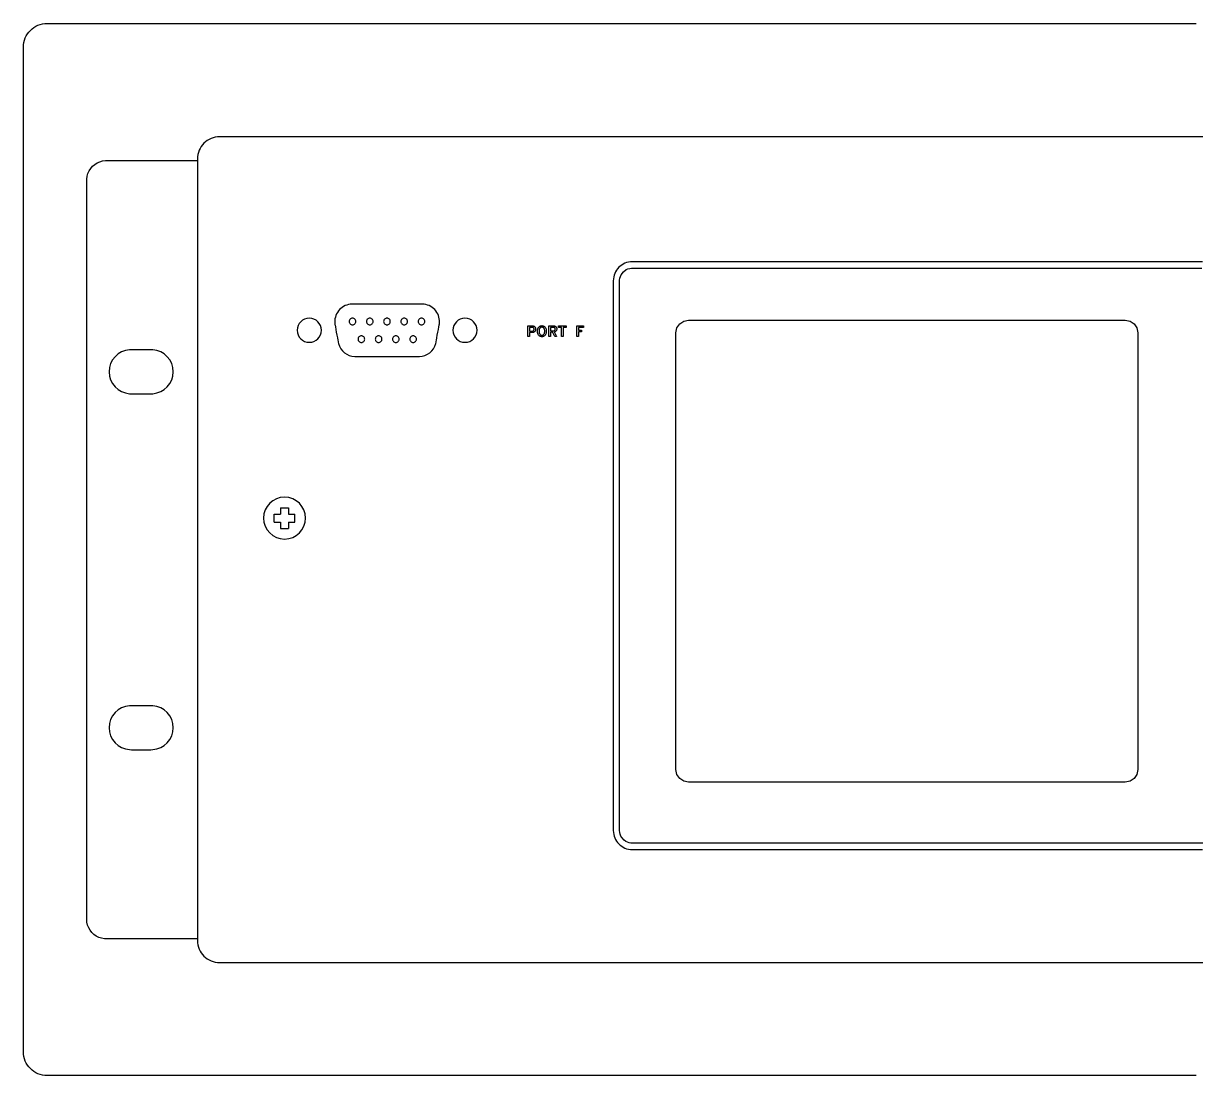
# Model space of a CAD drawing. Extents: x 1 to 47.7, y 0.2 to 33.4.
# Drawn here: x 2.2 to 9.61, y 9.35 to 16 of the extents above; entities that cross this region are included whole.
import ezdxf

# ---------------------------------------------------------------- set-up
doc = ezdxf.new("R2010")
doc.units = 0
doc.header["$MEASUREMENT"] = 0
for name, color, linetype in [('3_1__HORIZONTAL_RACK__H', 7, 'CONTINUOUS'), ('3_2__HORIZONTAL_PANEL__3', 7, 'CONTINUOUS'), ('6_0____DWG', 7, 'CONTINUOUS')]:
    doc.layers.add(name, color=color, linetype=linetype)

msp = doc.modelspace()

# ---------------------------------------------------------------- linework, layer by layer
at = {"layer": '3_1__HORIZONTAL_RACK__H'}
msp.add_lwpolyline([(9.6929, 15.2836), (9.4977, 15.2836), (9.3038, 15.2836), (9.1112, 15.2836), (8.9202, 15.2836), (8.7307, 15.2836), (8.5429, 15.2836), (8.3569, 15.2836), (8.1728, 15.2836), (7.9907, 15.2836), (7.8106, 15.2836), (7.7214, 15.2836), (7.6327, 15.2836), (7.5446, 15.2836), (7.4571, 15.2836), (7.3702, 15.2836), (7.2839, 15.2836), (7.1982, 15.2836), (7.1132, 15.2836), (7.0288, 15.2836), (6.945, 15.2836), (6.8619, 15.2836), (6.7795, 15.2836), (6.6978, 15.2836), (6.6168, 15.2836), (6.5365, 15.2836), (6.457, 15.2836), (6.3782, 15.2836), (6.3001, 15.2836), (6.2228, 15.2836), (6.1463, 15.2836), (6.0706, 15.2836), (5.9957, 15.2836), (5.9216, 15.2836), (5.8483, 15.2836), (5.7759, 15.2836), (5.7043, 15.2836), (5.6336, 15.2836), (5.5638, 15.2836), (5.4949, 15.2836), (5.4269, 15.2836), (5.3598, 15.2836), (5.2936, 15.2836), (5.2284, 15.2836), (5.1641, 15.2836), (5.1008, 15.2836), (5.0384, 15.2836), (4.9771, 15.2836), (4.9168, 15.2836), (4.8574, 15.2836), (4.7991, 15.2836), (4.7419, 15.2836), (4.6857, 15.2836), (4.6305, 15.2836), (4.5765, 15.2836), (4.5235, 15.2836), (4.4716, 15.2836), (4.4209, 15.2836), (4.3713, 15.2836), (4.3228, 15.2836), (4.2754, 15.2836), (4.2293, 15.2836), (4.1843, 15.2836), (4.1405, 15.2836), (4.0979, 15.2836), (4.0565, 15.2836), (4.0163, 15.2836), (3.9774, 15.2836), (3.9397, 15.2836), (3.9033, 15.2836), (3.8682, 15.2836), (3.8344, 15.2836), (3.8018, 15.2836), (3.7706, 15.2836), (3.7407, 15.2836), (3.7121, 15.2836), (3.6849, 15.2836), (3.6591, 15.2836), (3.6346, 15.2836), (3.6115, 15.2836), (3.5898, 15.2836), (3.5695, 15.2836), (3.5507, 15.2836), (3.5333, 15.2836), (3.5173, 15.2836), (3.5028, 15.2836), (3.4898, 15.2836), (3.4782, 15.2836), (3.4682, 15.2836), (3.4596, 15.2836), (3.4526, 15.2836), (3.4472, 15.2836), (3.4432, 15.2836), (3.4409, 15.2836), (3.4401, 15.2836), (3.4258, 15.2829), (3.4118, 15.2808), (3.3984, 15.2773), (3.3856, 15.2726), (3.3733, 15.2667), (3.3618, 15.2597), (3.351, 15.2516), (3.341, 15.2426), (3.332, 15.2327), (3.3239, 15.2219), (3.3169, 15.2103), (3.311, 15.1981), (3.3063, 15.1852), (3.3029, 15.1718), (3.3007, 15.1579), (3.3, 15.1436), (3.3, 15.1427), (3.3, 15.14), (3.3, 15.1356), (3.3, 15.1295), (3.3, 15.1216), (3.3, 15.1121), (3.3, 15.1009), (3.3, 15.0882), (3.3, 15.0738), (3.3, 15.0579), (3.3, 15.0404), (3.3, 15.0215), (3.3, 15.0011), (3.3, 14.9793), (3.3, 14.956), (3.3, 14.9314), (3.3, 14.9054), (3.3, 14.878), (3.3, 14.8494), (3.3, 14.8195), (3.3, 14.7884), (3.3, 14.756), (3.3, 14.7224), (3.3, 14.6877), (3.3, 14.6519), (3.3, 14.615), (3.3, 14.5769), (3.3, 14.5379), (3.3, 14.4978), (3.3, 14.4567), (3.3, 14.4147), (3.3, 14.3717), (3.3, 14.3279), (3.3, 14.2831), (3.3, 14.2375), (3.3, 14.1911), (3.3, 14.1439), (3.3, 14.096), (3.3, 14.0473), (3.3, 13.9979), (3.3, 13.9478), (3.3, 13.897), (3.3, 13.8457), (3.3, 13.7937), (3.3, 13.6882), (3.3, 13.5806), (3.3, 13.4712), (3.3, 13.3602), (3.3, 13.2478), (3.3, 13.1343), (3.3, 13.0199), (3.3, 12.9049), (3.3, 12.6736), (3.3, 12.4423), (3.3, 12.3273), (3.3, 12.2129), (3.3, 12.0994), (3.3, 11.987), (3.3, 11.876), (3.3, 11.7666), (3.3, 11.659), (3.3, 11.5535), (3.3, 11.5015), (3.3, 11.4502), (3.3, 11.3994), (3.3, 11.3493), (3.3, 11.2999), (3.3, 11.2512), (3.3, 11.2033), (3.3, 11.1561), (3.3, 11.1097), (3.3, 11.0641), (3.3, 11.0193), (3.3, 10.9755), (3.3, 10.9325), (3.3, 10.8905), (3.3, 10.8494), (3.3, 10.8093), (3.3, 10.7703), (3.3, 10.7322), (3.3, 10.6953), (3.3, 10.6595), (3.3, 10.6248), (3.3, 10.5912), (3.3, 10.5588), (3.3, 10.5277), (3.3, 10.4978), (3.3, 10.4692), (3.3, 10.4418), (3.3, 10.4158), (3.3, 10.3912), (3.3, 10.3679), (3.3, 10.3461), (3.3, 10.3257), (3.3, 10.3068), (3.3, 10.2893), (3.3, 10.2734), (3.3, 10.2591), (3.3, 10.2463), (3.3, 10.2351), (3.3, 10.2256), (3.3, 10.2177), (3.3, 10.2116), (3.3, 10.2072), (3.3, 10.2045), (3.3, 10.2036), (3.3007, 10.1893), (3.3029, 10.1754), (3.3063, 10.1619), (3.311, 10.1491), (3.3169, 10.1368), (3.3239, 10.1253), (3.332, 10.1145), (3.341, 10.1046), (3.351, 10.0956), (3.3618, 10.0875), (3.3733, 10.0805), (3.3856, 10.0746), (3.3984, 10.0699), (3.4118, 10.0664), (3.4257, 10.0643), (3.4401, 10.0636), (3.4408, 10.0636), (3.4432, 10.0636), (3.4471, 10.0636), (3.4526, 10.0636), (3.4596, 10.0636), (3.4682, 10.0636), (3.4782, 10.0636), (3.4897, 10.0636), (3.5028, 10.0636), (3.5173, 10.0636), (3.5332, 10.0636), (3.5507, 10.0636), (3.5695, 10.0636), (3.5898, 10.0636), (3.6115, 10.0636), (3.6346, 10.0636), (3.659, 10.0636), (3.6849, 10.0636), (3.7121, 10.0636), (3.7407, 10.0636), (3.7706, 10.0636), (3.8018, 10.0636), (3.8344, 10.0636), (3.8682, 10.0636), (3.9033, 10.0636), (3.9397, 10.0636), (3.9774, 10.0636), (4.0163, 10.0636), (4.0565, 10.0636), (4.0979, 10.0636), (4.1405, 10.0636), (4.1843, 10.0636), (4.2293, 10.0636), (4.2754, 10.0636), (4.3228, 10.0636), (4.3713, 10.0636), (4.4209, 10.0636), (4.4716, 10.0636), (4.5235, 10.0636), (4.5765, 10.0636), (4.6305, 10.0636), (4.6857, 10.0636), (4.7419, 10.0636), (4.7991, 10.0636), (4.8574, 10.0636), (4.9167, 10.0636), (4.9771, 10.0636), (5.0384, 10.0636), (5.1008, 10.0636), (5.1641, 10.0636), (5.2284, 10.0636), (5.2936, 10.0636), (5.3598, 10.0636), (5.4269, 10.0636), (5.4949, 10.0636), (5.5638, 10.0636), (5.6336, 10.0636), (5.7043, 10.0636), (5.7759, 10.0636), (5.8483, 10.0636), (5.9216, 10.0636), (5.9957, 10.0636), (6.0706, 10.0636), (6.1463, 10.0636), (6.2228, 10.0636), (6.3001, 10.0636), (6.3782, 10.0636), (6.457, 10.0636), (6.5365, 10.0636), (6.6168, 10.0636), (6.6978, 10.0636), (6.7795, 10.0636), (6.8619, 10.0636), (6.945, 10.0636), (7.0288, 10.0636), (7.1132, 10.0636), (7.1982, 10.0636), (7.2839, 10.0636), (7.3702, 10.0636), (7.4571, 10.0636), (7.5446, 10.0636), (7.6327, 10.0636), (7.7214, 10.0636), (7.8106, 10.0636), (7.9907, 10.0636), (8.1728, 10.0636), (8.3569, 10.0636), (8.5429, 10.0636), (8.7307, 10.0636), (8.9202, 10.0636), (9.1113, 10.0636), (9.3038, 10.0636), (9.4977, 10.0636), (9.693, 10.0636)], dxfattribs=at)
for points in [[(2.6, 10.3386), (2.6, 10.3405), (2.6, 10.3462), (2.6, 10.3555), (2.6, 10.3684), (2.6, 10.3848), (2.6, 10.4046), (2.6, 10.4277), (2.6, 10.454), (2.6, 10.4835), (2.6, 10.5159), (2.6, 10.5514), (2.6, 10.5897), (2.6, 10.6307), (2.6, 10.6744), (2.6, 10.7207), (2.6, 10.7696), (2.6, 10.8208), (2.6, 10.8743), (2.6, 10.93), (2.6, 10.9879), (2.6, 11.0479), (2.6, 11.1097), (2.6, 11.239), (2.6, 11.375), (2.6, 11.517), (2.6, 11.6643), (2.6, 11.8162), (2.6, 11.9719), (2.6, 12.1308), (2.6, 12.455), (2.6, 12.783), (2.6, 13.1091), (2.6, 13.2696), (2.6, 13.4275), (2.6, 13.5821), (2.6, 13.7325), (2.6, 13.8781), (2.6, 14.0182), (2.6, 14.152), (2.6, 14.2789), (2.6, 14.3395), (2.6, 14.3981), (2.6, 14.4545), (2.6, 14.5088), (2.6, 14.5608), (2.6, 14.6104), (2.6, 14.6576), (2.6, 14.7022), (2.6, 14.7441), (2.6, 14.7833), (2.6, 14.8197), (2.6, 14.8532), (2.6, 14.8837), (2.6, 14.911), (2.6, 14.9352), (2.6, 14.9561), (2.6, 14.9737), (2.6, 14.9878), (2.6, 14.9983), (2.6, 15.0052), (2.6002, 15.015), (2.6026, 15.0338), (2.6076, 15.0516), (2.6151, 15.0682), (2.6249, 15.0834), (2.6366, 15.097), (2.6502, 15.1088), (2.6654, 15.1185), (2.682, 15.126), (2.6998, 15.1311), (2.7186, 15.1334), (2.7234, 15.1336), (2.7254, 15.1336), (2.7315, 15.1336), (2.7442, 15.1336), (2.7628, 15.1336), (2.7866, 15.1336), (2.8149, 15.1336), (2.847, 15.1336), (2.8821, 15.1336), (2.9589, 15.1336), (3.0394, 15.1336), (3.1181, 15.1336), (3.1549, 15.1336), (3.1892, 15.1336), (3.2201, 15.1336), (3.247, 15.1336), (3.2691, 15.1336), (3.2858, 15.1336), (3.2963, 15.1336), (3.3, 15.1336), (3.3, 15.1316), (3.3, 15.1256), (3.3, 15.1158), (3.3, 15.1022), (3.3, 15.0849), (3.3, 15.064), (3.3, 15.0397), (3.3, 15.012), (3.3, 14.981), (3.3, 14.9467), (3.3, 14.9094), (3.3, 14.8691), (3.3, 14.8258), (3.3, 14.7798), (3.3, 14.731), (3.3, 14.6795), (3.3, 14.6256), (3.3, 14.5692), (3.3, 14.5105), (3.3, 14.4495), (3.3, 14.3863), (3.3, 14.3212), (3.3, 14.185), (3.3, 14.0417), (3.3, 13.8921), (3.3, 13.7369), (3.3, 13.5769), (3.3, 13.4128), (3.3, 13.2455), (3.3, 12.9039), (3.3, 12.5583), (3.3, 12.2147), (3.3, 12.0456), (3.3, 11.8793), (3.3, 11.7165), (3.3, 11.558), (3.3, 11.4046), (3.3, 11.257), (3.3, 11.116), (3.3, 11.0482), (3.3, 10.9823), (3.3, 10.9185), (3.3, 10.8568), (3.3, 10.7973), (3.3, 10.7401), (3.3, 10.6853), (3.3, 10.6331), (3.3, 10.5834), (3.3, 10.5364), (3.3, 10.4922), (3.3, 10.4509), (3.3, 10.4125), (3.3, 10.3773), (3.3, 10.3452), (3.3, 10.3163), (3.3, 10.2909), (3.3, 10.2688), (3.3, 10.2504), (3.3, 10.2355), (3.3, 10.2244), (3.3, 10.2171), (3.3, 10.2138), (3.2999, 10.2136), (3.2984, 10.2136), (3.29, 10.2136), (3.2753, 10.2136), (3.2549, 10.2136), (3.2295, 10.2136), (3.1999, 10.2136), (3.1667, 10.2136), (3.1306, 10.2136), (3.0924, 10.2136), (3.0125, 10.2136), (2.9326, 10.2136), (2.8944, 10.2136), (2.8584, 10.2136), (2.8252, 10.2136), (2.7955, 10.2136), (2.7701, 10.2136), (2.7497, 10.2136), (2.735, 10.2136), (2.7267, 10.2136), (2.7251, 10.2136), (2.7218, 10.2136), (2.7122, 10.2142), (2.6938, 10.2175), (2.6764, 10.2234), (2.6602, 10.2317), (2.6455, 10.2421), (2.6325, 10.2545), (2.6214, 10.2687), (2.6123, 10.2844), (2.6056, 10.3014), (2.6015, 10.3195), (2.6, 10.3386)], [(2.741, 13.7986), (2.7436, 13.7716), (2.7511, 13.7465), (2.763, 13.7235), (2.7788, 13.7033), (2.7979, 13.6864), (2.82, 13.6732), (2.8445, 13.6642), (2.8709, 13.6599), (2.8824, 13.6596), (2.8933, 13.6596), (2.911, 13.6596), (2.9326, 13.6596), (2.9555, 13.6596), (2.9771, 13.6596), (2.9947, 13.6596), (3.0057, 13.6596), (3.0172, 13.6599), (3.0436, 13.6642), (3.068, 13.6732), (3.0901, 13.6864), (3.1093, 13.7033), (3.1251, 13.7235), (3.1369, 13.7465), (3.1444, 13.7716), (3.147, 13.7986), (3.1444, 13.8255), (3.1369, 13.8507), (3.1251, 13.8736), (3.1093, 13.8938), (3.0901, 13.9108), (3.068, 13.924), (3.0436, 13.933), (3.0172, 13.9373), (3.0057, 13.9376), (2.9947, 13.9376), (2.9771, 13.9376), (2.9555, 13.9376), (2.9326, 13.9376), (2.911, 13.9376), (2.8933, 13.9376), (2.8824, 13.9376), (2.8709, 13.9373), (2.8445, 13.933), (2.82, 13.924), (2.7979, 13.9108), (2.7788, 13.8938), (2.763, 13.8736), (2.7511, 13.8507), (2.7436, 13.8255)], [(2.741, 11.5486), (2.7436, 11.5216), (2.7511, 11.4965), (2.763, 11.4735), (2.7788, 11.4533), (2.7979, 11.4364), (2.82, 11.4232), (2.8445, 11.4142), (2.8709, 11.4099), (2.8824, 11.4096), (2.8933, 11.4096), (2.911, 11.4096), (2.9326, 11.4096), (2.9555, 11.4096), (2.9771, 11.4096), (2.9947, 11.4096), (3.0057, 11.4096), (3.0172, 11.4099), (3.0436, 11.4142), (3.068, 11.4232), (3.0901, 11.4364), (3.1093, 11.4533), (3.1251, 11.4735), (3.1369, 11.4965), (3.1444, 11.5216), (3.147, 11.5486), (3.1444, 11.5755), (3.1369, 11.6007), (3.1251, 11.6236), (3.1093, 11.6438), (3.0901, 11.6607), (3.068, 11.674), (3.0436, 11.683), (3.0172, 11.6873), (3.0057, 11.6876), (2.9947, 11.6876), (2.9771, 11.6876), (2.9555, 11.6876), (2.9326, 11.6876), (2.911, 11.6876), (2.8933, 11.6876), (2.8824, 11.6876), (2.8709, 11.6873), (2.8445, 11.683), (2.82, 11.674), (2.7979, 11.6607), (2.7788, 11.6438), (2.763, 11.6236), (2.7511, 11.6007), (2.7436, 11.5755)]]:
    msp.add_lwpolyline(points, close=True, dxfattribs=at)
at = {"layer": '3_2__HORIZONTAL_PANEL__3'}
msp.add_lwpolyline([(9.6111, 9.35), (9.39, 9.35), (9.1702, 9.35), (8.9518, 9.35), (8.735, 9.35), (8.5199, 9.35), (8.3066, 9.35), (8.2006, 9.35), (8.0952, 9.35), (7.9902, 9.35), (7.8858, 9.35), (7.7818, 9.35), (7.6785, 9.35), (7.5756, 9.35), (7.4734, 9.35), (7.3717, 9.35), (7.2707, 9.35), (7.1702, 9.35), (7.0704, 9.35), (6.9712, 9.35), (6.8727, 9.35), (6.7749, 9.35), (6.6777, 9.35), (6.5812, 9.35), (6.4855, 9.35), (6.3904, 9.35), (6.2961, 9.35), (6.2026, 9.35), (6.1098, 9.35), (6.0178, 9.35), (5.9266, 9.35), (5.8362, 9.35), (5.7466, 9.35), (5.6579, 9.35), (5.57, 9.35), (5.483, 9.35), (5.3969, 9.35), (5.3116, 9.35), (5.2273, 9.35), (5.1439, 9.35), (5.0614, 9.35), (4.9799, 9.35), (4.8993, 9.35), (4.8197, 9.35), (4.7411, 9.35), (4.6635, 9.35), (4.5869, 9.35), (4.5114, 9.35), (4.4368, 9.35), (4.3634, 9.35), (4.291, 9.35), (4.2197, 9.35), (4.1496, 9.35), (4.0805, 9.35), (4.0126, 9.35), (3.9458, 9.35), (3.8801, 9.35), (3.8157, 9.35), (3.7524, 9.35), (3.6903, 9.35), (3.6295, 9.35), (3.5698, 9.35), (3.5114, 9.35), (3.4543, 9.35), (3.3984, 9.35), (3.3438, 9.35), (3.2905, 9.35), (3.2385, 9.35), (3.1879, 9.35), (3.1386, 9.35), (3.0906, 9.35), (3.044, 9.35), (2.9988, 9.35), (2.955, 9.35), (2.9126, 9.35), (2.8716, 9.35), (2.832, 9.35), (2.7939, 9.35), (2.7573, 9.35), (2.7221, 9.35), (2.6885, 9.35), (2.6563, 9.35), (2.6257, 9.35), (2.5966, 9.35), (2.569, 9.35), (2.543, 9.35), (2.5186, 9.35), (2.4958, 9.35), (2.4745, 9.35), (2.4549, 9.35), (2.4369, 9.35), (2.4206, 9.35), (2.4059, 9.35), (2.3929, 9.35), (2.3816, 9.35), (2.372, 9.35), (2.3641, 9.35), (2.358, 9.35), (2.3536, 9.35), (2.3509, 9.35), (2.35, 9.35), (2.3347, 9.3508), (2.3198, 9.353), (2.3054, 9.3567), (2.2916, 9.3618), (2.2785, 9.3681), (2.2661, 9.3756), (2.2546, 9.3843), (2.2439, 9.3939), (2.2343, 9.4046), (2.2256, 9.4161), (2.2181, 9.4285), (2.2118, 9.4416), (2.2067, 9.4554), (2.2031, 9.4698), (2.2008, 9.4847), (2.2, 9.5), (2.2, 9.5003), (2.2, 9.5012), (2.2, 9.5026), (2.2, 9.5046), (2.2, 9.5072), (2.2, 9.5103), (2.2, 9.514), (2.2, 9.5182), (2.2, 9.523), (2.2, 9.5283), (2.2, 9.5342), (2.2, 9.5405), (2.2, 9.5475), (2.2, 9.5549), (2.2, 9.5628), (2.2, 9.5713), (2.2, 9.5803), (2.2, 9.5898), (2.2, 9.5997), (2.2, 9.6102), (2.2, 9.6212), (2.2, 9.6326), (2.2, 9.657), (2.2, 9.6832), (2.2, 9.7113), (2.2, 9.7412), (2.2, 9.7729), (2.2, 9.8063), (2.2, 9.8414), (2.2, 9.8782), (2.2, 9.9166), (2.2, 9.9567), (2.2, 9.9983), (2.2, 10.0414), (2.2, 10.086), (2.2, 10.1321), (2.2, 10.1796), (2.2, 10.2284), (2.2, 10.2786), (2.2, 10.3302), (2.2, 10.3829), (2.2, 10.437), (2.2, 10.4922), (2.2, 10.5486), (2.2, 10.6061), (2.2, 10.6647), (2.2, 10.7243), (2.2, 10.785), (2.2, 10.8467), (2.2, 10.9093), (2.2, 10.9728), (2.2, 11.0372), (2.2, 11.1024), (2.2, 11.1684), (2.2, 11.2352), (2.2, 11.3027), (2.2, 11.3709), (2.2, 11.4397), (2.2, 11.5092), (2.2, 11.5792), (2.2, 11.6498), (2.2, 11.7925), (2.2, 11.9369), (2.2, 12.0828), (2.2, 12.2298), (2.2, 12.3777), (2.2, 12.675), (2.2, 12.9723), (2.2, 13.1202), (2.2, 13.2672), (2.2, 13.4131), (2.2, 13.5575), (2.2, 13.7002), (2.2, 13.7708), (2.2, 13.8408), (2.2, 13.9103), (2.2, 13.9791), (2.2, 14.0473), (2.2, 14.1148), (2.2, 14.1816), (2.2, 14.2476), (2.2, 14.3128), (2.2, 14.3772), (2.2, 14.4407), (2.2, 14.5033), (2.2, 14.565), (2.2, 14.6257), (2.2, 14.6853), (2.2, 14.7439), (2.2, 14.8014), (2.2, 14.8578), (2.2, 14.913), (2.2, 14.9671), (2.2, 15.0199), (2.2, 15.0714), (2.2, 15.1216), (2.2, 15.1704), (2.2, 15.2179), (2.2, 15.264), (2.2, 15.3086), (2.2, 15.3517), (2.2, 15.3933), (2.2, 15.4334), (2.2, 15.4718), (2.2, 15.5086), (2.2, 15.5437), (2.2, 15.5772), (2.2, 15.6088), (2.2, 15.6387), (2.2, 15.6668), (2.2, 15.693), (2.2, 15.7174), (2.2, 15.7288), (2.2, 15.7398), (2.2, 15.7503), (2.2, 15.7602), (2.2, 15.7697), (2.2, 15.7787), (2.2, 15.7872), (2.2, 15.7951), (2.2, 15.8025), (2.2, 15.8095), (2.2, 15.8158), (2.2, 15.8217), (2.2, 15.827), (2.2, 15.8318), (2.2, 15.836), (2.2, 15.8397), (2.2, 15.8428), (2.2, 15.8454), (2.2, 15.8474), (2.2, 15.8488), (2.2, 15.8497), (2.2, 15.85), (2.2008, 15.8653), (2.2031, 15.8802), (2.2067, 15.8946), (2.2118, 15.9084), (2.2181, 15.9215), (2.2256, 15.9339), (2.2343, 15.9454), (2.2439, 15.9561), (2.2546, 15.9657), (2.2661, 15.9744), (2.2785, 15.9819), (2.2916, 15.9882), (2.3054, 15.9933), (2.3198, 15.997), (2.3347, 15.9992), (2.35, 16), (2.3509, 16), (2.3536, 16), (2.358, 16), (2.3641, 16), (2.372, 16), (2.3816, 16), (2.3929, 16), (2.4059, 16), (2.4206, 16), (2.4369, 16), (2.4549, 16), (2.4745, 16), (2.4958, 16), (2.5186, 16), (2.543, 16), (2.569, 16), (2.5966, 16), (2.6257, 16), (2.6563, 16), (2.6885, 16), (2.7221, 16), (2.7573, 16), (2.7939, 16), (2.832, 16), (2.8716, 16), (2.9126, 16), (2.955, 16), (2.9988, 16), (3.044, 16), (3.0906, 16), (3.1386, 16), (3.1879, 16), (3.2385, 16), (3.2905, 16), (3.3438, 16), (3.3984, 16), (3.4543, 16), (3.5114, 16), (3.5698, 16), (3.6295, 16), (3.6903, 16), (3.7524, 16), (3.8157, 16), (3.8801, 16), (3.9458, 16), (4.0126, 16), (4.0805, 16), (4.1496, 16), (4.2197, 16), (4.291, 16), (4.3634, 16), (4.4368, 16), (4.5114, 16), (4.5869, 16), (4.6635, 16), (4.7411, 16), (4.8197, 16), (4.8993, 16), (4.9799, 16), (5.0614, 16), (5.1439, 16), (5.2273, 16), (5.3116, 16), (5.3969, 16), (5.483, 16), (5.57, 16), (5.6579, 16), (5.7466, 16), (5.8362, 16), (5.9266, 16), (6.0178, 16), (6.1098, 16), (6.2026, 16), (6.2961, 16), (6.3904, 16), (6.4855, 16), (6.5812, 16), (6.6777, 16), (6.7749, 16), (6.8727, 16), (6.9712, 16), (7.0704, 16), (7.1702, 16), (7.2707, 16), (7.3717, 16), (7.4734, 16), (7.5756, 16), (7.6785, 16), (7.7818, 16), (7.8858, 16), (7.9902, 16), (8.0952, 16), (8.2006, 16), (8.3066, 16), (8.5199, 16), (8.735, 16), (8.9518, 16), (9.1702, 16), (9.39, 16), (9.6111, 16)], dxfattribs=at)
at = {"layer": '6_0____DWG'}
for points in [[(9.6513, 14.4937), (9.52, 14.4937), (9.39, 14.4937), (9.2614, 14.4937), (9.1342, 14.4937), (9.0086, 14.4937), (8.8846, 14.4937), (8.7623, 14.4937), (8.6417, 14.4937), (8.523, 14.4937), (8.4061, 14.4937), (8.2912, 14.4937), (8.1784, 14.4937), (8.0676, 14.4937), (7.959, 14.4937), (7.8527, 14.4937), (7.7486, 14.4937), (7.6469, 14.4937), (7.5477, 14.4937), (7.451, 14.4937), (7.3569, 14.4937), (7.2654, 14.4937), (7.1767, 14.4937), (7.0908, 14.4937), (7.0077, 14.4937), (6.9276, 14.4937), (6.8887, 14.4937), (6.8505, 14.4937), (6.8131, 14.4937), (6.7765, 14.4937), (6.7406, 14.4937), (6.7056, 14.4937), (6.6714, 14.4937), (6.6379, 14.4937), (6.6053, 14.4937), (6.5736, 14.4937), (6.5426, 14.4937), (6.5126, 14.4937), (6.4833, 14.4937), (6.455, 14.4937), (6.4275, 14.4937), (6.4009, 14.4937), (6.3752, 14.4937), (6.3504, 14.4937), (6.3265, 14.4937), (6.3035, 14.4937), (6.2815, 14.4937), (6.2603, 14.4937), (6.2402, 14.4937), (6.221, 14.4937), (6.2027, 14.4937), (6.1854, 14.4937), (6.1691, 14.4937), (6.1538, 14.4937), (6.1395, 14.4937), (6.1262, 14.4937), (6.1139, 14.4937), (6.1026, 14.4937), (6.0924, 14.4937), (6.0832, 14.4937), (6.075, 14.4937), (6.0679, 14.4937), (6.0619, 14.4937), (6.0569, 14.4937), (6.0531, 14.4937), (6.0503, 14.4937), (6.0486, 14.4937), (6.0481, 14.4937), (6.0358, 14.493), (6.0239, 14.4912), (6.0124, 14.4883), (6.0014, 14.4842), (5.9909, 14.4792), (5.981, 14.4731), (5.9718, 14.4662), (5.9633, 14.4585), (5.9555, 14.4499), (5.9486, 14.4407), (5.9426, 14.4308), (5.9375, 14.4203), (5.9335, 14.4093), (5.9305, 14.3978), (5.9287, 14.3859), (5.9281, 14.3736), (5.9281, 14.373), (5.9281, 14.3711), (5.9281, 14.368), (5.9281, 14.3637), (5.9281, 14.3582), (5.9281, 14.3515), (5.9281, 14.3436), (5.9281, 14.3346), (5.9281, 14.3245), (5.9281, 14.3133), (5.9281, 14.3011), (5.9281, 14.2877), (5.9281, 14.2734), (5.9281, 14.258), (5.9281, 14.2417), (5.9281, 14.2243), (5.9281, 14.206), (5.9281, 14.1868), (5.9281, 14.1667), (5.9281, 14.1456), (5.9281, 14.1237), (5.9281, 14.101), (5.9281, 14.0774), (5.9281, 14.0529), (5.9281, 14.0277), (5.9281, 14.0018), (5.9281, 13.9475), (5.9281, 13.8904), (5.9281, 13.8307), (5.9281, 13.7683), (5.9281, 13.7036), (5.9281, 13.6367), (5.9281, 13.5677), (5.9281, 13.4967), (5.9281, 13.4241), (5.9281, 13.3498), (5.9281, 13.2741), (5.9281, 13.1971), (5.9281, 13.119), (5.9281, 13.04), (5.9281, 12.9602), (5.9281, 12.7988), (5.9281, 12.6361), (5.9281, 12.4734), (5.9281, 12.312), (5.9281, 12.2322), (5.9281, 12.1531), (5.9281, 12.075), (5.9281, 11.9981), (5.9281, 11.9224), (5.9281, 11.8481), (5.9281, 11.7754), (5.9281, 11.7045), (5.9281, 11.6355), (5.9281, 11.5686), (5.9281, 11.5038), (5.9281, 11.4415), (5.9281, 11.3817), (5.9281, 11.3246), (5.9281, 11.2704), (5.9281, 11.2444), (5.9281, 11.2192), (5.9281, 11.1948), (5.9281, 11.1712), (5.9281, 11.1484), (5.9281, 11.1265), (5.9281, 11.1055), (5.9281, 11.0854), (5.9281, 11.0661), (5.9281, 11.0478), (5.9281, 11.0305), (5.9281, 11.0141), (5.9281, 10.9988), (5.9281, 10.9844), (5.9281, 10.9711), (5.9281, 10.9588), (5.9281, 10.9476), (5.9281, 10.9375), (5.9281, 10.9286), (5.9281, 10.9207), (5.9281, 10.914), (5.9281, 10.9085), (5.9281, 10.9042), (5.9281, 10.901), (5.9281, 10.8992), (5.9281, 10.8985), (5.9287, 10.8863), (5.9305, 10.8744), (5.9335, 10.8629), (5.9375, 10.8518), (5.9426, 10.8414), (5.9486, 10.8315), (5.9555, 10.8222), (5.9633, 10.8137), (5.9718, 10.8059), (5.981, 10.799), (5.9909, 10.793), (6.0014, 10.7879), (6.0124, 10.7839), (6.0239, 10.7809), (6.0358, 10.7791), (6.0481, 10.7785), (6.0486, 10.7785), (6.0503, 10.7785), (6.0531, 10.7785), (6.0569, 10.7785), (6.0619, 10.7785), (6.0679, 10.7785), (6.075, 10.7785), (6.0832, 10.7785), (6.0924, 10.7785), (6.1026, 10.7785), (6.1139, 10.7785), (6.1262, 10.7785), (6.1395, 10.7785), (6.1538, 10.7785), (6.1691, 10.7785), (6.1854, 10.7785), (6.2027, 10.7785), (6.221, 10.7785), (6.2402, 10.7785), (6.2603, 10.7785), (6.2815, 10.7785), (6.3035, 10.7785), (6.3265, 10.7785), (6.3504, 10.7785), (6.3752, 10.7785), (6.4009, 10.7785), (6.4275, 10.7785), (6.455, 10.7785), (6.4833, 10.7785), (6.5126, 10.7785), (6.5426, 10.7785), (6.5736, 10.7785), (6.6053, 10.7785), (6.6379, 10.7785), (6.6714, 10.7785), (6.7056, 10.7785), (6.7406, 10.7785), (6.7765, 10.7785), (6.8131, 10.7785), (6.8505, 10.7785), (6.8887, 10.7785), (6.9276, 10.7785), (7.0077, 10.7785), (7.0908, 10.7785), (7.1767, 10.7785), (7.2654, 10.7785), (7.3569, 10.7785), (7.451, 10.7785), (7.5477, 10.7785), (7.6469, 10.7785), (7.7486, 10.7785), (7.8527, 10.7785), (7.959, 10.7785), (8.0676, 10.7785), (8.1784, 10.7785), (8.2912, 10.7785), (8.4061, 10.7785), (8.523, 10.7785), (8.6417, 10.7785), (8.7623, 10.7785), (8.8846, 10.7785), (9.0086, 10.7785), (9.1342, 10.7785), (9.2614, 10.7785), (9.39, 10.7785), (9.52, 10.7785), (9.6513, 10.7785)], [(9.7717, 10.8185), (9.5857, 10.8185), (9.3963, 10.8185), (9.2044, 10.8185), (8.8163, 10.8185), (8.4281, 10.8185), (8.2362, 10.8185), (8.0468, 10.8185), (7.8609, 10.8185), (7.6792, 10.8185), (7.5027, 10.8185), (7.3321, 10.8185), (7.2494, 10.8185), (7.1684, 10.8185), (7.0894, 10.8185), (7.0124, 10.8185), (6.9376, 10.8185), (6.865, 10.8185), (6.7947, 10.8185), (6.7269, 10.8185), (6.6617, 10.8185), (6.5992, 10.8185), (6.5394, 10.8185), (6.4825, 10.8185), (6.4286, 10.8185), (6.3778, 10.8185), (6.3302, 10.8185), (6.286, 10.8185), (6.2451, 10.8185), (6.2078, 10.8185), (6.1741, 10.8185), (6.1442, 10.8185), (6.1181, 10.8185), (6.0959, 10.8185), (6.0779, 10.8185), (6.0639, 10.8185), (6.0543, 10.8185), (6.0491, 10.8185), (6.046, 10.8185), (6.0399, 10.8189), (6.0281, 10.821), (6.017, 10.8248), (6.0066, 10.8301), (5.9972, 10.8368), (5.9817, 10.8538), (5.976, 10.8639), (5.9717, 10.8748), (5.969, 10.8863), (5.9681, 10.8985), (5.9681, 10.8985), (5.9681, 10.8999), (5.9681, 10.9042), (5.9681, 10.9111), (5.9681, 10.9207), (5.9681, 10.9329), (5.9681, 10.9476), (5.9681, 10.9648), (5.9681, 10.9844), (5.9681, 11.0063), (5.9681, 11.0305), (5.9681, 11.0569), (5.9681, 11.0854), (5.9681, 11.1159), (5.9681, 11.1484), (5.9681, 11.1829), (5.9681, 11.2192), (5.9681, 11.2573), (5.9681, 11.2972), (5.9681, 11.3817), (5.9681, 11.4724), (5.9681, 11.5686), (5.9681, 11.6698), (5.9681, 11.7754), (5.9681, 11.8851), (5.9681, 11.9981), (5.9681, 12.114), (5.9681, 12.2322), (5.9681, 12.4734), (5.9681, 12.7175), (5.9681, 12.9602), (5.9681, 13.0796), (5.9681, 13.1971), (5.9681, 13.3121), (5.9681, 13.4241), (5.9681, 13.5324), (5.9681, 13.6367), (5.9681, 13.7363), (5.9681, 13.8307), (5.9681, 13.9193), (5.9681, 14.0018), (5.9681, 14.0404), (5.9681, 14.0774), (5.9681, 14.1125), (5.9681, 14.1456), (5.9681, 14.1769), (5.9681, 14.206), (5.9681, 14.2331), (5.9681, 14.258), (5.9681, 14.2807), (5.9681, 14.3011), (5.9681, 14.3191), (5.9681, 14.3346), (5.9681, 14.3477), (5.9681, 14.3582), (5.9681, 14.366), (5.9681, 14.3711), (5.9682, 14.3778), (5.9697, 14.3898), (5.9729, 14.4011), (5.9777, 14.4118), (5.9915, 14.4302), (6.01, 14.444), (6.0206, 14.4488), (6.032, 14.452), (6.044, 14.4536), (6.047, 14.4537), (6.0483, 14.4537), (6.0521, 14.4537), (6.0603, 14.4537), (6.0728, 14.4537), (6.0894, 14.4537), (6.1102, 14.4537), (6.135, 14.4537), (6.1637, 14.4537), (6.1962, 14.4537), (6.2323, 14.4537), (6.272, 14.4537), (6.3151, 14.4537), (6.3616, 14.4537), (6.4113, 14.4537), (6.4642, 14.4537), (6.5201, 14.4537), (6.5789, 14.4537), (6.6406, 14.4537), (6.7049, 14.4537), (6.7719, 14.4537), (6.8413, 14.4537), (6.9131, 14.4537), (6.9872, 14.4537), (7.0635, 14.4537), (7.1419, 14.4537), (7.2222, 14.4537), (7.3044, 14.4537), (7.3883, 14.4537), (7.5609, 14.4537), (7.7393, 14.4537), (7.9224, 14.4537), (8.1096, 14.4537), (8.2999, 14.4537), (8.6866, 14.4537), (9.0755, 14.4537), (9.2686, 14.4537), (9.4598, 14.4537), (9.6481, 14.4537)], [(5.6109, 14.0788), (5.6109, 14.0208), (5.6011, 14.0208), (5.6011, 14.0788), (5.5818, 14.0788), (5.5818, 14.0888), (5.6302, 14.0888), (5.6302, 14.0788), (5.6109, 14.0788)], [(5.7074, 14.0788), (5.7074, 14.061), (5.7263, 14.061), (5.7263, 14.051), (5.7074, 14.051), (5.7074, 14.0208), (5.6975, 14.0208), (5.6975, 14.0888), (5.74, 14.0888), (5.74, 14.0788), (5.7074, 14.0788)], [(3.785, 12.8486), (3.785, 12.8986)], [(3.785, 12.8986), (3.825, 12.8986)], [(3.825, 12.9385), (3.8751, 12.9385)], [(3.825, 12.9385), (3.825, 12.8986)], [(3.8751, 12.9385), (3.8751, 12.8986)], [(3.8751, 12.8986), (3.9151, 12.8986)], [(3.9151, 12.8486), (3.9151, 12.8986)], [(3.785, 12.8486), (3.825, 12.8486)], [(3.825, 12.8486), (3.825, 12.8083)], [(3.8751, 12.8486), (3.9151, 12.8486)], [(3.8751, 12.8486), (3.8751, 12.8083)], [(3.825, 12.8083), (3.8751, 12.8083)]]:
    msp.add_lwpolyline(points, dxfattribs=at)
for points in [[(4.1687, 14.0966), (4.1695, 14.0926), (4.1714, 14.0819), (4.1742, 14.0665), (4.1775, 14.0483), (4.1809, 14.0295), (4.1841, 14.012), (4.1867, 13.9977), (4.1884, 13.9887), (4.1887, 13.9866), (4.1887, 13.9866), (4.1887, 13.9866), (4.1886, 13.9866), (4.1886, 13.9865), (4.1885, 13.9865), (4.1885, 13.9865), (4.1884, 13.9865), (4.1884, 13.9865), (4.1907, 13.9764), (4.1968, 13.9596), (4.2054, 13.9443), (4.2162, 13.9307), (4.2289, 13.919), (4.2433, 13.9094), (4.2592, 13.9022), (4.2762, 13.8975), (4.2941, 13.8956), (4.3077, 13.8956), (4.3439, 13.8956), (4.3983, 13.8956), (4.4637, 13.8956), (4.5328, 13.8956), (4.5982, 13.8956), (4.6526, 13.8956), (4.6888, 13.8956), (4.7024, 13.8956), (4.7203, 13.8975), (4.7373, 13.9022), (4.7532, 13.9094), (4.7676, 13.919), (4.7803, 13.9307), (4.7911, 13.9443), (4.7997, 13.9596), (4.8058, 13.9764), (4.8081, 13.9865), (4.808, 13.9865), (4.808, 13.9865), (4.808, 13.9865), (4.8079, 13.9865), (4.8078, 13.9866), (4.8078, 13.9866), (4.8078, 13.9866), (4.8077, 13.9866), (4.8081, 13.9887), (4.8098, 13.9977), (4.8123, 14.012), (4.8155, 14.0295), (4.819, 14.0483), (4.8223, 14.0665), (4.8251, 14.0819), (4.827, 14.0926), (4.8277, 14.0966), (4.8277, 14.0966), (4.8278, 14.0966), (4.8278, 14.0966), (4.8279, 14.0965), (4.8279, 14.0965), (4.828, 14.0965), (4.828, 14.0965), (4.8281, 14.0965), (4.8286, 14.0997), (4.8296, 14.1107), (4.8296, 14.1217), (4.8284, 14.1326), (4.8262, 14.1433), (4.8229, 14.1537), (4.8186, 14.1638), (4.8133, 14.1734), (4.807, 14.1826), (4.7998, 14.1911), (4.7918, 14.1987), (4.7831, 14.2055), (4.7739, 14.2114), (4.7641, 14.2163), (4.7539, 14.2202), (4.7433, 14.223), (4.7324, 14.2249), (4.7213, 14.2256), (4.7078, 14.2256), (4.6681, 14.2256), (4.6084, 14.2256), (4.5366, 14.2256), (4.4609, 14.2256), (4.3891, 14.2256), (4.3294, 14.2256), (4.2897, 14.2256), (4.2761, 14.2256), (4.2651, 14.2249), (4.2542, 14.223), (4.2436, 14.2202), (4.2334, 14.2163), (4.2236, 14.2114), (4.2144, 14.2055), (4.2057, 14.1987), (4.1977, 14.1911), (4.1905, 14.1826), (4.1842, 14.1734), (4.1789, 14.1638), (4.1746, 14.1537), (4.1713, 14.1433), (4.1691, 14.1326), (4.1679, 14.1217), (4.1679, 14.1107), (4.1689, 14.0997), (4.1694, 14.0965), (4.1694, 14.0965), (4.1693, 14.0965), (4.1692, 14.0965), (4.169, 14.0965), (4.1689, 14.0966), (4.1688, 14.0966), (4.1688, 14.0966)], [(4.0828, 14.0606), (4.0812, 14.0759), (4.0768, 14.0902), (4.0698, 14.1031), (4.0605, 14.1143), (4.0492, 14.1236), (4.0363, 14.1306), (4.0221, 14.1351), (4.0067, 14.1366), (3.9914, 14.1351), (3.9772, 14.1306), (3.9643, 14.1236), (3.953, 14.1143), (3.9437, 14.1031), (3.9367, 14.0902), (3.9323, 14.0759), (3.9307, 14.0606), (3.9323, 14.0453), (3.9367, 14.031), (3.9437, 14.0181), (3.953, 14.0069), (3.9643, 13.9976), (3.9772, 13.9906), (3.9914, 13.9861), (4.0067, 13.9846), (4.0221, 13.9861), (4.0363, 13.9906), (4.0492, 13.9976), (4.0605, 14.0069), (4.0698, 14.0181), (4.0768, 14.031), (4.0812, 14.0453)], [(4.3007, 14.1166), (4.3003, 14.1208), (4.2991, 14.1248), (4.2972, 14.1283), (4.2946, 14.1314), (4.2915, 14.134), (4.2879, 14.1359), (4.284, 14.1372), (4.2797, 14.1376), (4.2755, 14.1372), (4.2716, 14.1359), (4.268, 14.134), (4.2649, 14.1314), (4.2623, 14.1283), (4.2604, 14.1248), (4.2592, 14.1208), (4.2587, 14.1166), (4.2592, 14.1124), (4.2604, 14.1084), (4.2623, 14.1049), (4.2649, 14.1018), (4.268, 14.0992), (4.2716, 14.0973), (4.2755, 14.096), (4.2797, 14.0956), (4.284, 14.096), (4.2879, 14.0973), (4.2915, 14.0992), (4.2946, 14.1018), (4.2972, 14.1049), (4.2991, 14.1084), (4.3003, 14.1124)], [(4.4097, 14.1166), (4.4093, 14.1208), (4.4081, 14.1248), (4.4062, 14.1283), (4.4036, 14.1314), (4.4005, 14.134), (4.3969, 14.1359), (4.393, 14.1372), (4.3887, 14.1376), (4.3845, 14.1372), (4.3806, 14.1359), (4.377, 14.134), (4.3739, 14.1314), (4.3713, 14.1283), (4.3694, 14.1248), (4.3682, 14.1208), (4.3677, 14.1166), (4.3682, 14.1124), (4.3694, 14.1084), (4.3713, 14.1049), (4.3739, 14.1018), (4.377, 14.0992), (4.3806, 14.0973), (4.3845, 14.096), (4.3887, 14.0956), (4.393, 14.096), (4.3969, 14.0973), (4.4005, 14.0992), (4.4036, 14.1018), (4.4062, 14.1049), (4.4081, 14.1084), (4.4093, 14.1124)], [(4.5187, 14.1166), (4.5183, 14.1208), (4.5171, 14.1248), (4.5151, 14.1283), (4.5126, 14.1314), (4.5095, 14.134), (4.5059, 14.1359), (4.502, 14.1372), (4.4977, 14.1376), (4.4935, 14.1372), (4.4896, 14.1359), (4.486, 14.134), (4.4829, 14.1314), (4.4803, 14.1283), (4.4784, 14.1248), (4.4772, 14.1208), (4.4767, 14.1166), (4.4772, 14.1124), (4.4784, 14.1084), (4.4803, 14.1049), (4.4829, 14.1018), (4.486, 14.0992), (4.4896, 14.0973), (4.4935, 14.096), (4.4977, 14.0956), (4.502, 14.096), (4.5059, 14.0973), (4.5095, 14.0992), (4.5126, 14.1018), (4.5151, 14.1049), (4.5171, 14.1084), (4.5183, 14.1124)], [(4.6278, 14.1166), (4.6273, 14.1208), (4.6261, 14.1248), (4.6242, 14.1283), (4.6216, 14.1314), (4.6185, 14.134), (4.6149, 14.1359), (4.611, 14.1372), (4.6067, 14.1376), (4.6025, 14.1372), (4.5986, 14.1359), (4.595, 14.134), (4.5919, 14.1314), (4.5893, 14.1283), (4.5874, 14.1248), (4.5862, 14.1208), (4.5857, 14.1166), (4.5862, 14.1124), (4.5874, 14.1084), (4.5893, 14.1049), (4.5919, 14.1018), (4.595, 14.0992), (4.5986, 14.0973), (4.6025, 14.096), (4.6067, 14.0956), (4.611, 14.096), (4.6149, 14.0973), (4.6185, 14.0992), (4.6216, 14.1018), (4.6242, 14.1049), (4.6261, 14.1084), (4.6273, 14.1124)], [(4.7367, 14.1166), (4.7363, 14.1208), (4.7351, 14.1248), (4.7332, 14.1283), (4.7306, 14.1314), (4.7275, 14.134), (4.7239, 14.1359), (4.72, 14.1372), (4.7158, 14.1376), (4.7115, 14.1372), (4.7076, 14.1359), (4.704, 14.134), (4.7009, 14.1314), (4.6983, 14.1283), (4.6964, 14.1248), (4.6952, 14.1208), (4.6947, 14.1166), (4.6952, 14.1124), (4.6964, 14.1084), (4.6983, 14.1049), (4.7009, 14.1018), (4.704, 14.0992), (4.7076, 14.0973), (4.7115, 14.096), (4.7158, 14.0956), (4.72, 14.096), (4.7239, 14.0973), (4.7275, 14.0992), (4.7306, 14.1018), (4.7332, 14.1049), (4.7351, 14.1084), (4.7363, 14.1124)], [(5.0667, 14.0606), (5.0652, 14.0759), (5.0608, 14.0902), (5.0538, 14.1031), (5.0445, 14.1143), (5.0332, 14.1236), (5.0203, 14.1306), (5.0061, 14.1351), (4.9907, 14.1366), (4.9754, 14.1351), (4.9612, 14.1306), (4.9483, 14.1236), (4.937, 14.1143), (4.9277, 14.1031), (4.9207, 14.0902), (4.9163, 14.0759), (4.9148, 14.0606), (4.9163, 14.0453), (4.9207, 14.031), (4.9277, 14.0181), (4.937, 14.0069), (4.9483, 13.9976), (4.9612, 13.9906), (4.9754, 13.9861), (4.9907, 13.9846), (5.0061, 13.9861), (5.0203, 13.9906), (5.0332, 13.9976), (5.0445, 14.0069), (5.0538, 14.0181), (5.0608, 14.031), (5.0652, 14.0453)], [(5.4371, 14.0675), (5.437, 14.0651), (5.4368, 14.0629), (5.4363, 14.0608), (5.4358, 14.0588), (5.435, 14.057), (5.4341, 14.0553), (5.433, 14.0537), (5.4318, 14.0523), (5.4304, 14.051), (5.4289, 14.0499), (5.4273, 14.0489), (5.4256, 14.0481), (5.4238, 14.0474), (5.4219, 14.0468), (5.4199, 14.0464), (5.4178, 14.0462), (5.4156, 14.0461), (5.4148, 14.0461), (5.4132, 14.0461), (5.4107, 14.0461), (5.4079, 14.0461), (5.4049, 14.0461), (5.4021, 14.0461), (5.3998, 14.0461), (5.3984, 14.0461), (5.3981, 14.046), (5.3981, 14.0445), (5.3981, 14.0415), (5.3981, 14.0376), (5.3981, 14.0332), (5.3981, 14.0288), (5.3981, 14.025), (5.3981, 14.0222), (5.3981, 14.0208), (5.3978, 14.0208), (5.397, 14.0208), (5.3957, 14.0208), (5.3941, 14.0208), (5.3924, 14.0208), (5.3908, 14.0208), (5.3895, 14.0208), (5.3886, 14.0208), (5.3884, 14.0209), (5.3884, 14.0245), (5.3884, 14.0321), (5.3884, 14.0424), (5.3884, 14.0541), (5.3884, 14.0658), (5.3884, 14.0764), (5.3884, 14.0843), (5.3884, 14.0885), (5.3889, 14.0888), (5.3911, 14.0888), (5.3948, 14.0888), (5.3992, 14.0888), (5.4041, 14.0888), (5.4087, 14.0888), (5.4125, 14.0888), (5.4151, 14.0888), (5.4162, 14.0888), (5.4183, 14.0887), (5.4204, 14.0885), (5.4223, 14.0881), (5.4241, 14.0876), (5.4259, 14.0869), (5.4275, 14.0861), (5.4291, 14.0852), (5.4305, 14.0841), (5.4319, 14.0828), (5.4331, 14.0814), (5.4341, 14.0799), (5.435, 14.0782), (5.4358, 14.0763), (5.4364, 14.0743), (5.4368, 14.0722), (5.437, 14.0699)], [(5.4271, 14.0675), (5.4269, 14.0702), (5.4263, 14.0725), (5.4254, 14.0744), (5.4243, 14.0761), (5.4228, 14.0774), (5.4209, 14.0783), (5.4188, 14.0789), (5.4163, 14.0792), (5.4153, 14.0792), (5.4136, 14.0792), (5.411, 14.0792), (5.4079, 14.0792), (5.4047, 14.0792), (5.4017, 14.0792), (5.3994, 14.0792), (5.3982, 14.0792), (5.3981, 14.0788), (5.3981, 14.0769), (5.3981, 14.0736), (5.3981, 14.0696), (5.3981, 14.0653), (5.3981, 14.0613), (5.3981, 14.058), (5.3981, 14.056), (5.3982, 14.0557), (5.3994, 14.0557), (5.4017, 14.0557), (5.4047, 14.0557), (5.4079, 14.0557), (5.411, 14.0557), (5.4136, 14.0557), (5.4153, 14.0557), (5.4163, 14.0557), (5.4188, 14.056), (5.421, 14.0566), (5.4229, 14.0576), (5.4244, 14.0589), (5.4256, 14.0605), (5.4264, 14.0625), (5.4269, 14.0648)], [(5.5046, 14.0548), (5.5044, 14.0512), (5.5041, 14.0477), (5.5036, 14.0445), (5.5029, 14.0414), (5.5019, 14.0384), (5.5008, 14.0357), (5.4995, 14.0331), (5.4979, 14.0307), (5.4962, 14.0285), (5.4943, 14.0265), (5.4922, 14.0247), (5.49, 14.0232), (5.4876, 14.022), (5.4851, 14.021), (5.4824, 14.0203), (5.4796, 14.0198), (5.4766, 14.0197), (5.4736, 14.0198), (5.4708, 14.0203), (5.4682, 14.021), (5.4657, 14.022), (5.4633, 14.0232), (5.4612, 14.0247), (5.4591, 14.0265), (5.4572, 14.0285), (5.4555, 14.0307), (5.4539, 14.0331), (5.4526, 14.0357), (5.4514, 14.0384), (5.4505, 14.0414), (5.4497, 14.0445), (5.4492, 14.0477), (5.4489, 14.0512), (5.4487, 14.0548), (5.4489, 14.0584), (5.4492, 14.0619), (5.4497, 14.0651), (5.4505, 14.0683), (5.4514, 14.0712), (5.4526, 14.074), (5.4539, 14.0766), (5.4555, 14.079), (5.4572, 14.0812), (5.4591, 14.0832), (5.4612, 14.0849), (5.4633, 14.0864), (5.4657, 14.0876), (5.4682, 14.0886), (5.4708, 14.0893), (5.4736, 14.0897), (5.4766, 14.0899), (5.4796, 14.0897), (5.4824, 14.0893), (5.4851, 14.0886), (5.4876, 14.0876), (5.49, 14.0864), (5.4922, 14.0849), (5.4943, 14.0832), (5.4962, 14.0812), (5.4979, 14.079), (5.4995, 14.0766), (5.5008, 14.074), (5.5019, 14.0712), (5.5029, 14.0683), (5.5036, 14.0651), (5.5041, 14.0619), (5.5044, 14.0584)], [(5.4945, 14.0548), (5.4944, 14.0575), (5.4943, 14.06), (5.4939, 14.0624), (5.4935, 14.0647), (5.4929, 14.0668), (5.4923, 14.0688), (5.4914, 14.0706), (5.4905, 14.0723), (5.4894, 14.0739), (5.4882, 14.0752), (5.4869, 14.0764), (5.4855, 14.0774), (5.484, 14.0782), (5.4823, 14.0788), (5.4805, 14.0793), (5.4786, 14.0796), (5.4766, 14.0797), (5.4746, 14.0796), (5.4728, 14.0793), (5.471, 14.0788), (5.4694, 14.0782), (5.4678, 14.0774), (5.4664, 14.0764), (5.4651, 14.0752), (5.4639, 14.0739), (5.4629, 14.0723), (5.4619, 14.0706), (5.4611, 14.0688), (5.4604, 14.0668), (5.4598, 14.0647), (5.4594, 14.0624), (5.459, 14.06), (5.4589, 14.0575), (5.4588, 14.0548), (5.4589, 14.0521), (5.459, 14.0496), (5.4594, 14.0473), (5.4598, 14.045), (5.4604, 14.0429), (5.4611, 14.041), (5.4619, 14.0391), (5.4629, 14.0375), (5.4639, 14.0359), (5.4651, 14.0345), (5.4664, 14.0332), (5.4678, 14.0322), (5.4694, 14.0313), (5.471, 14.0307), (5.4728, 14.0302), (5.4746, 14.0299), (5.4766, 14.0298), (5.4786, 14.0299), (5.4805, 14.0302), (5.4823, 14.0307), (5.484, 14.0313), (5.4855, 14.0322), (5.4869, 14.0332), (5.4882, 14.0345), (5.4894, 14.0359), (5.4905, 14.0375), (5.4914, 14.0391), (5.4923, 14.041), (5.4929, 14.0429), (5.4935, 14.045), (5.4939, 14.0473), (5.4943, 14.0496), (5.4944, 14.0521)], [(5.5709, 14.0684), (5.5706, 14.0648), (5.57, 14.0616), (5.569, 14.0586), (5.5676, 14.0561), (5.5659, 14.0538), (5.5637, 14.0519), (5.5613, 14.0504), (5.5584, 14.0492), (5.5564, 14.0484), (5.5573, 14.0467), (5.5588, 14.0434), (5.5609, 14.0392), (5.5632, 14.0344), (5.5655, 14.0297), (5.5675, 14.0255), (5.569, 14.0224), (5.5698, 14.0208), (5.5696, 14.0208), (5.5686, 14.0208), (5.5671, 14.0208), (5.5653, 14.0208), (5.5633, 14.0208), (5.5614, 14.0208), (5.5598, 14.0208), (5.5588, 14.0208), (5.5584, 14.0208), (5.5578, 14.0219), (5.5565, 14.0247), (5.5546, 14.0286), (5.5524, 14.0332), (5.5502, 14.0378), (5.5481, 14.042), (5.5465, 14.0454), (5.5455, 14.0474), (5.5452, 14.0477), (5.5442, 14.0477), (5.5424, 14.0477), (5.5401, 14.0477), (5.5376, 14.0477), (5.535, 14.0477), (5.5328, 14.0477), (5.5312, 14.0477), (5.5305, 14.0477), (5.5305, 14.047), (5.5305, 14.0446), (5.5305, 14.0409), (5.5305, 14.0365), (5.5305, 14.0319), (5.5305, 14.0275), (5.5305, 14.0238), (5.5305, 14.0214), (5.5305, 14.0208), (5.53, 14.0208), (5.5289, 14.0208), (5.5275, 14.0208), (5.5259, 14.0208), (5.5242, 14.0208), (5.5227, 14.0208), (5.5215, 14.0208), (5.5209, 14.0208), (5.5208, 14.0215), (5.5208, 14.0265), (5.5208, 14.035), (5.5208, 14.0457), (5.5208, 14.0574), (5.5208, 14.0689), (5.5208, 14.0787), (5.5208, 14.0858), (5.5208, 14.0888), (5.5217, 14.0888), (5.5244, 14.0888), (5.5284, 14.0888), (5.5332, 14.0888), (5.5382, 14.0888), (5.5429, 14.0888), (5.5467, 14.0888), (5.5491, 14.0888), (5.5503, 14.0888), (5.5523, 14.0887), (5.5542, 14.0884), (5.5561, 14.0881), (5.5578, 14.0876), (5.5595, 14.087), (5.5612, 14.0862), (5.5627, 14.0853), (5.5642, 14.0843), (5.5655, 14.0832), (5.5668, 14.0819), (5.5678, 14.0804), (5.5687, 14.0788), (5.5695, 14.077), (5.5701, 14.0751), (5.5705, 14.073), (5.5708, 14.0708)], [(5.5609, 14.0682), (5.5609, 14.0694), (5.5607, 14.0706), (5.5605, 14.0717), (5.5602, 14.0727), (5.5598, 14.0737), (5.5593, 14.0745), (5.5588, 14.0753), (5.5582, 14.0761), (5.5575, 14.0767), (5.5567, 14.0773), (5.5558, 14.0778), (5.5549, 14.0782), (5.554, 14.0786), (5.553, 14.0789), (5.5519, 14.0791), (5.5507, 14.0792), (5.5497, 14.0792), (5.5487, 14.0792), (5.5466, 14.0792), (5.5437, 14.0792), (5.5403, 14.0792), (5.537, 14.0792), (5.5339, 14.0792), (5.5317, 14.0792), (5.5305, 14.0792), (5.5305, 14.0788), (5.5305, 14.0768), (5.5305, 14.0738), (5.5305, 14.0702), (5.5305, 14.0663), (5.5305, 14.0626), (5.5305, 14.0596), (5.5305, 14.0577), (5.5305, 14.0573), (5.5317, 14.0573), (5.5339, 14.0573), (5.537, 14.0573), (5.5403, 14.0573), (5.5437, 14.0573), (5.5466, 14.0573), (5.5487, 14.0573), (5.5497, 14.0573), (5.5507, 14.0573), (5.5518, 14.0574), (5.5529, 14.0576), (5.5539, 14.0578), (5.5549, 14.0582), (5.5558, 14.0586), (5.5566, 14.059), (5.5574, 14.0596), (5.5581, 14.0602), (5.5587, 14.0609), (5.5593, 14.0617), (5.5598, 14.0626), (5.5602, 14.0636), (5.5605, 14.0646), (5.5607, 14.0657), (5.5608, 14.0669)], [(9.2442, 11.285), (9.2379, 11.2539), (9.2208, 11.2284), (9.1953, 11.2113), (9.1642, 11.205), (9.1622, 11.205), (9.1563, 11.205), (9.1466, 11.205), (9.1332, 11.205), (9.1163, 11.205), (9.096, 11.205), (9.0456, 11.205), (8.9831, 11.205), (8.9095, 11.205), (8.8258, 11.205), (8.733, 11.205), (8.6321, 11.205), (8.5241, 11.205), (8.41, 11.205), (8.291, 11.205), (8.0416, 11.205), (7.7842, 11.205), (7.5269, 11.205), (7.2775, 11.205), (7.1584, 11.205), (7.0444, 11.205), (6.9364, 11.205), (6.8355, 11.205), (6.7427, 11.205), (6.659, 11.205), (6.5854, 11.205), (6.5229, 11.205), (6.4725, 11.205), (6.4522, 11.205), (6.4353, 11.205), (6.4219, 11.205), (6.4122, 11.205), (6.4063, 11.205), (6.4043, 11.205), (6.3731, 11.2113), (6.3477, 11.2284), (6.3306, 11.2539), (6.3243, 11.285), (6.3243, 11.287), (6.3243, 11.2929), (6.3243, 11.3026), (6.3243, 11.316), (6.3243, 11.3329), (6.3243, 11.3532), (6.3243, 11.4036), (6.3243, 11.4661), (6.3243, 11.5397), (6.3243, 11.6234), (6.3243, 11.7162), (6.3243, 11.8172), (6.3243, 11.9251), (6.3243, 12.0392), (6.3243, 12.1583), (6.3243, 12.4076), (6.3243, 12.665), (6.3243, 12.9224), (6.3243, 13.1717), (6.3243, 13.2908), (6.3243, 13.4049), (6.3243, 13.5128), (6.3243, 13.6138), (6.3243, 13.7066), (6.3243, 13.7903), (6.3243, 13.8639), (6.3243, 13.9264), (6.3243, 13.9768), (6.3243, 13.9971), (6.3243, 14.014), (6.3243, 14.0274), (6.3243, 14.0371), (6.3243, 14.043), (6.3243, 14.045), (6.3306, 14.0761), (6.3477, 14.1016), (6.3731, 14.1187), (6.4043, 14.125), (6.4063, 14.125), (6.4122, 14.125), (6.4219, 14.125), (6.4353, 14.125), (6.4522, 14.125), (6.4725, 14.125), (6.5229, 14.125), (6.5854, 14.125), (6.659, 14.125), (6.7427, 14.125), (6.8355, 14.125), (6.9364, 14.125), (7.0444, 14.125), (7.1584, 14.125), (7.2775, 14.125), (7.5269, 14.125), (7.7842, 14.125), (8.0416, 14.125), (8.291, 14.125), (8.41, 14.125), (8.5241, 14.125), (8.6321, 14.125), (8.733, 14.125), (8.8258, 14.125), (8.9095, 14.125), (8.9831, 14.125), (9.0456, 14.125), (9.096, 14.125), (9.1163, 14.125), (9.1332, 14.125), (9.1466, 14.125), (9.1563, 14.125), (9.1622, 14.125), (9.1642, 14.125), (9.1953, 14.1187), (9.2208, 14.1016), (9.2379, 14.0761), (9.2442, 14.045), (9.2442, 14.043), (9.2442, 14.0371), (9.2442, 14.0274), (9.2442, 14.014), (9.2442, 13.9971), (9.2442, 13.9768), (9.2442, 13.9264), (9.2442, 13.8639), (9.2442, 13.7903), (9.2442, 13.7066), (9.2442, 13.6138), (9.2442, 13.5128), (9.2442, 13.4049), (9.2442, 13.2908), (9.2442, 13.1717), (9.2442, 12.9224), (9.2442, 12.665), (9.2442, 12.4076), (9.2442, 12.1583), (9.2442, 12.0392), (9.2442, 11.9251), (9.2442, 11.8172), (9.2442, 11.7162), (9.2442, 11.6234), (9.2442, 11.5397), (9.2442, 11.4661), (9.2442, 11.4036), (9.2442, 11.3532), (9.2442, 11.3329), (9.2442, 11.316), (9.2442, 11.3026), (9.2442, 11.2929), (9.2442, 11.287), (9.2442, 11.285)], [(4.3567, 14.0046), (4.3563, 14.0088), (4.3551, 14.0128), (4.3531, 14.0163), (4.3506, 14.0195), (4.3475, 14.022), (4.3439, 14.0239), (4.34, 14.0252), (4.3357, 14.0256), (4.3315, 14.0252), (4.3276, 14.0239), (4.324, 14.022), (4.3209, 14.0195), (4.3183, 14.0163), (4.3164, 14.0128), (4.3152, 14.0088), (4.3147, 14.0046), (4.3152, 14.0004), (4.3164, 13.9964), (4.3183, 13.9929), (4.3209, 13.9897), (4.324, 13.9872), (4.3276, 13.9852), (4.3315, 13.984), (4.3357, 13.9836), (4.34, 13.984), (4.3439, 13.9852), (4.3475, 13.9872), (4.3506, 13.9897), (4.3531, 13.9929), (4.3551, 13.9964), (4.3563, 14.0004)], [(4.4658, 14.0046), (4.4653, 14.0088), (4.4641, 14.0128), (4.4622, 14.0163), (4.4596, 14.0195), (4.4565, 14.022), (4.4529, 14.0239), (4.449, 14.0252), (4.4447, 14.0256), (4.4405, 14.0252), (4.4366, 14.0239), (4.433, 14.022), (4.4299, 14.0195), (4.4273, 14.0163), (4.4254, 14.0128), (4.4242, 14.0088), (4.4237, 14.0046), (4.4242, 14.0004), (4.4254, 13.9964), (4.4273, 13.9929), (4.4299, 13.9897), (4.433, 13.9872), (4.4366, 13.9852), (4.4405, 13.984), (4.4447, 13.9836), (4.449, 13.984), (4.4529, 13.9852), (4.4565, 13.9872), (4.4596, 13.9897), (4.4622, 13.9929), (4.4641, 13.9964), (4.4653, 14.0004)], [(4.5747, 14.0046), (4.5743, 14.0088), (4.5731, 14.0128), (4.5712, 14.0163), (4.5686, 14.0195), (4.5655, 14.022), (4.5619, 14.0239), (4.558, 14.0252), (4.5538, 14.0256), (4.5495, 14.0252), (4.5456, 14.0239), (4.542, 14.022), (4.5389, 14.0195), (4.5363, 14.0163), (4.5344, 14.0128), (4.5332, 14.0088), (4.5327, 14.0046), (4.5332, 14.0004), (4.5344, 13.9964), (4.5363, 13.9929), (4.5389, 13.9897), (4.542, 13.9872), (4.5456, 13.9852), (4.5495, 13.984), (4.5538, 13.9836), (4.558, 13.984), (4.5619, 13.9852), (4.5655, 13.9872), (4.5686, 13.9897), (4.5712, 13.9929), (4.5731, 13.9964), (4.5743, 14.0004)], [(4.6837, 14.0046), (4.6833, 14.0088), (4.6821, 14.0128), (4.6802, 14.0163), (4.6776, 14.0195), (4.6745, 14.022), (4.6709, 14.0239), (4.667, 14.0252), (4.6627, 14.0256), (4.6585, 14.0252), (4.6546, 14.0239), (4.651, 14.022), (4.6479, 14.0195), (4.6453, 14.0163), (4.6434, 14.0128), (4.6422, 14.0088), (4.6418, 14.0046), (4.6422, 14.0004), (4.6434, 13.9964), (4.6453, 13.9929), (4.6479, 13.9897), (4.651, 13.9872), (4.6546, 13.9852), (4.6585, 13.984), (4.6627, 13.9836), (4.667, 13.984), (4.6709, 13.9852), (4.6745, 13.9872), (4.6776, 13.9897), (4.6802, 13.9929), (4.6821, 13.9964), (4.6833, 14.0004)], [(3.9826, 12.8734), (3.9799, 12.9002), (3.9722, 12.9251), (3.96, 12.9476), (3.9438, 12.9672), (3.9242, 12.9834), (3.9017, 12.9956), (3.8768, 13.0033), (3.8502, 13.006), (3.8234, 13.0033), (3.7985, 12.9956), (3.776, 12.9834), (3.7564, 12.9672), (3.7402, 12.9476), (3.7279, 12.9251), (3.7202, 12.9002), (3.7175, 12.8734), (3.7202, 12.8468), (3.7279, 12.8219), (3.7402, 12.7995), (3.7564, 12.7799), (3.776, 12.7637), (3.7985, 12.7515), (3.8234, 12.7438), (3.8502, 12.7411), (3.8768, 12.7438), (3.9017, 12.7515), (3.9242, 12.7637), (3.9438, 12.7799), (3.96, 12.7995), (3.9722, 12.8219), (3.9799, 12.8468)]]:
    msp.add_lwpolyline(points, close=True, dxfattribs=at)

doc.saveas('drawing.dxf')
